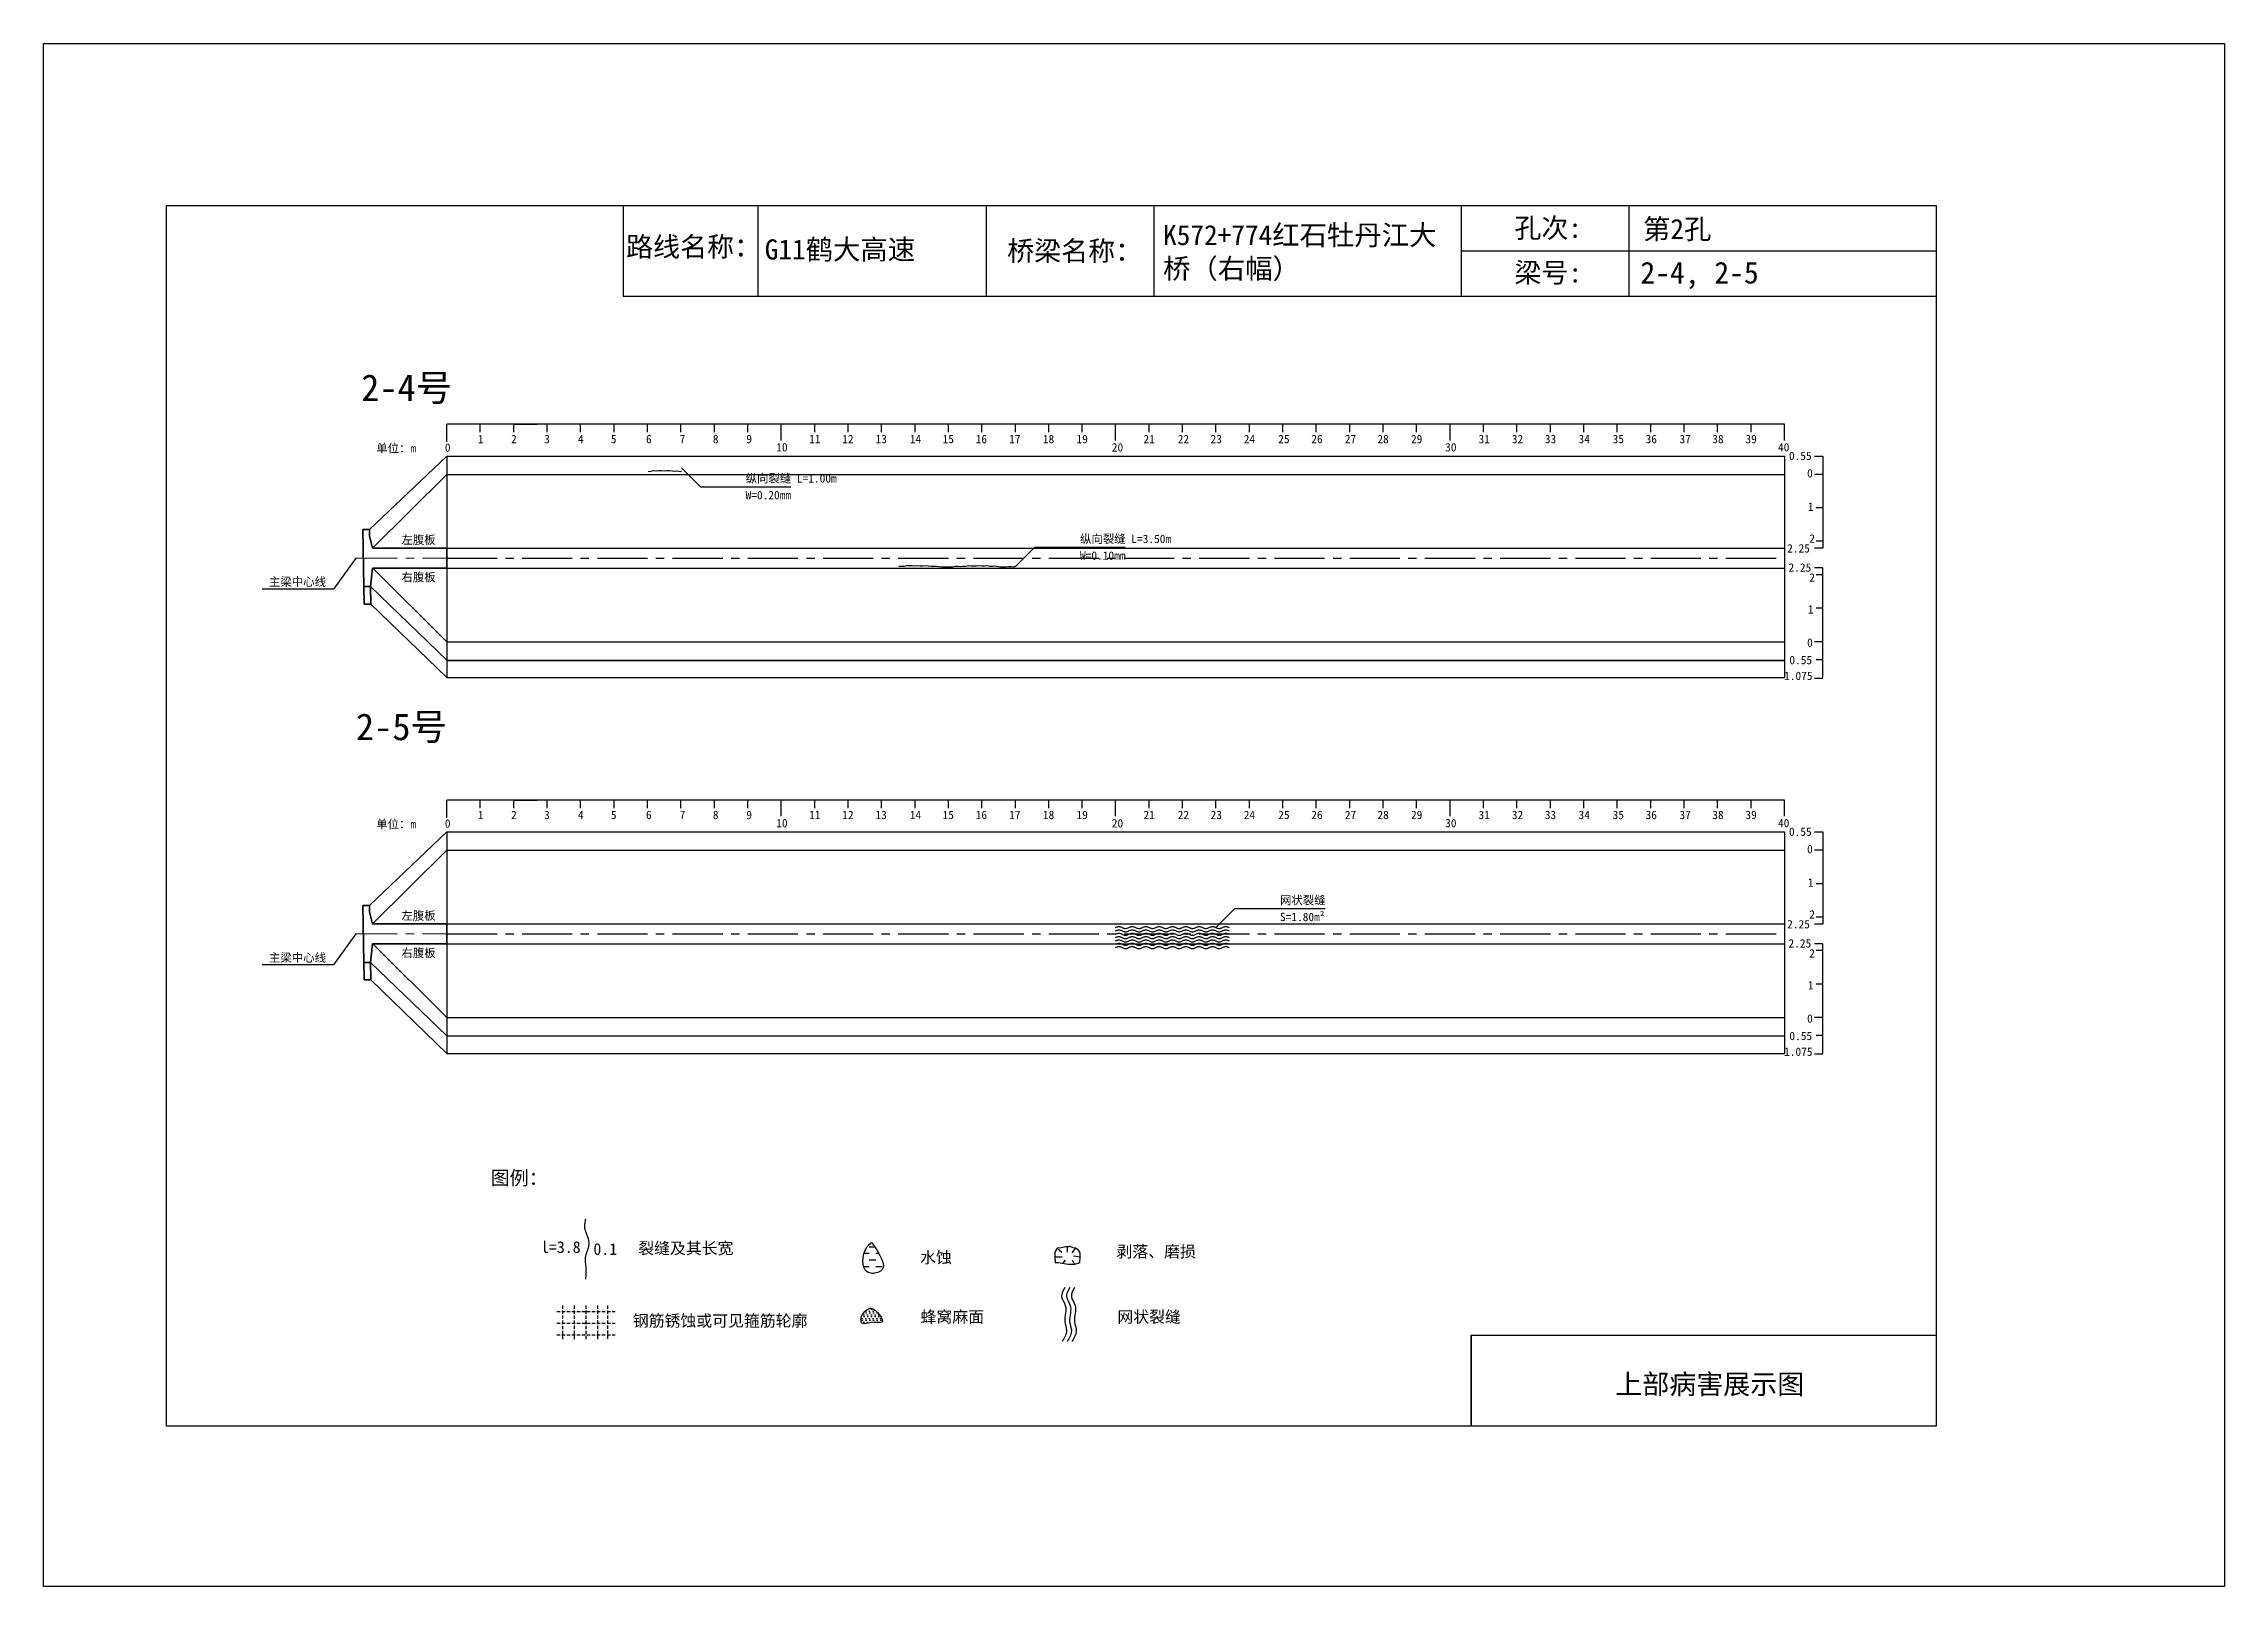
# Model space of a CAD drawing. Header units: millimetres. Extents: x -37 to 615, y -48 to 413.
import ezdxf

# ---------------------------------------------------------------- set-up
doc = ezdxf.new("R2010")
doc.units = ezdxf.units.MM
for name, pattern in [('CENTER', [2, 1.25, -0.25, 0.25, -0.25]), ('CENTER2', [1.125, 0.75, -0.125, 0.125, -0.125]), ('DASHED', [0.75, 0.5, -0.25])]:
    doc.linetypes.add(name, pattern=pattern)
for name, color, linetype in [('加固措施', 7, 'Continuous'), ('图层1', 7, 'Continuous'), ('病害', 5, 'Continuous'), ('轮廓', 3, 'Continuous')]:
    doc.layers.add(name, color=color, linetype=linetype)
doc.layers.add('虚线', color=7, linetype='Continuous', lineweight=30)
doc.styles.get("Standard").update_dxf_attribs({"font": ''})
doc.styles.add('汉字', font='')
doc.styles.get('Standard').set_extended_font_data('SimSun')
doc.styles.get('汉字').set_extended_font_data('SimSun')
pattern_1 = [(0, (-3997.7199, -288.9294), (0.55266586, 1.10533173), [0, -1.10533173])]
pattern_2 = [(0, (-6886.571, -700.7115), (0.55266586, 1.10533173), [0, -1.10533173])]
pattern_3 = [(0, (-3576.1421, -199.0757), (1.9895971, 1.9895971), [1.9895971, -1.9895971])]

# ---------------------------------------------------------------- blocks, each defined once
blk = doc.blocks.new('adfsd')
at = {"lineweight": -2, "ltscale": 0.5}
for p, q in [((1140.897, -3083.694), (1140.936, -3083.729)), ((1140.983, -3083.682), (1140.981, -3083.729)), ((1141.053, -3083.694), (1141.022, -3083.735)), ((1140.876, -3083.768), (1140.94, -3083.769)), ((1140.948, -3083.824), (1140.969, -3083.796)), ((1141.045, -3083.83), (1141.028, -3083.796)), ((1141.094, -3083.772), (1141.036, -3083.763))]:
    blk.add_line(p, q, dxfattribs=at)
blk.add_lwpolyline([(1141, -3083.682), (1140.967, -3083.682), (1140.934, -3083.69), (1140.897, -3083.694), (1140.876, -3083.727), (1140.876, -3083.768), (1140.88, -3083.818), (1140.905, -3083.818), (1140.991, -3083.83), (1141.045, -3083.83), (1141.078, -3083.822), (1141.09, -3083.814), (1141.094, -3083.772), (1141.094, -3083.735), (1141.078, -3083.707), (1141.053, -3083.694), (1141.033, -3083.69), (1141, -3083.678)], dxfattribs=at)
blk = doc.blocks.new('chi')
at = {"color": 0}
for p, q in [((1147.409, -3079.329), (1147.409, -3078.8)), ((1187.409, -3078.8), (1147.409, -3078.8)), ((1148.409, -3079.041), (1148.409, -3078.8)), ((1149.409, -3079.041), (1149.409, -3078.8)), ((1149.409, -3078.8), (1150.109, -3078.8)), ((1150.409, -3079.041), (1150.409, -3078.8)), ((1151.409, -3079.041), (1151.409, -3078.8)), ((1152.409, -3079.041), (1152.409, -3078.8)), ((1153.409, -3079.041), (1153.409, -3078.8)), ((1154.409, -3079.041), (1154.409, -3078.8)), ((1155.409, -3079.041), (1155.409, -3078.8)), ((1156.409, -3079.041), (1156.409, -3078.8)), ((1157.409, -3079.283), (1157.409, -3078.8)), ((1158.409, -3079.041), (1158.409, -3078.8)), ((1159.409, -3079.041), (1159.409, -3078.8)), ((1160.409, -3079.041), (1160.409, -3078.8)), ((1161.409, -3079.041), (1161.409, -3078.8)), ((1162.409, -3079.041), (1162.409, -3078.8)), ((1163.409, -3079.041), (1163.409, -3078.8)), ((1164.409, -3079.041), (1164.409, -3078.8)), ((1165.409, -3079.041), (1165.409, -3078.8)), ((1166.409, -3079.041), (1166.409, -3078.8)), ((1167.409, -3079.283), (1167.409, -3078.8)), ((1168.409, -3079.041), (1168.409, -3078.8)), ((1169.409, -3079.041), (1169.409, -3078.8)), ((1170.409, -3079.041), (1170.409, -3078.8)), ((1171.409, -3079.041), (1171.409, -3078.8)), ((1172.409, -3079.041), (1172.409, -3078.8)), ((1173.409, -3079.041), (1173.409, -3078.8)), ((1174.409, -3079.041), (1174.409, -3078.8)), ((1175.409, -3079.041), (1175.409, -3078.8)), ((1176.409, -3079.041), (1176.409, -3078.8)), ((1177.409, -3079.283), (1177.409, -3078.8)), ((1178.409, -3079.041), (1178.409, -3078.8)), ((1179.409, -3079.041), (1179.409, -3078.8)), ((1180.409, -3079.041), (1180.409, -3078.8)), ((1181.409, -3079.041), (1181.409, -3078.8)), ((1182.409, -3079.041), (1182.409, -3078.8)), ((1183.409, -3079.041), (1183.409, -3078.8)), ((1184.409, -3079.041), (1184.409, -3078.8)), ((1185.409, -3079.041), (1185.409, -3078.8)), ((1186.409, -3079.041), (1186.409, -3078.8)), ((1187.409, -3079.283), (1187.409, -3078.8))]:
    blk.add_line(p, q, dxfattribs=at)
for s, p in [('0', (1147.349, -3079.623)), ('1', (1148.339, -3079.368)), ('2', (1149.328, -3079.368)), ('3', (1150.319, -3079.368)), ('4', (1151.329, -3079.368)), ('5', (1152.313, -3079.368)), ('6', (1153.363, -3079.368)), ('7', (1154.37, -3079.368)), ('8', (1155.363, -3079.368)), ('9', (1156.363, -3079.368)), ('10', (1157.259, -3079.613)), ('11', (1158.242, -3079.368)), ('12', (1159.233, -3079.368)), ('13', (1160.227, -3079.368)), ('14', (1161.252, -3079.368)), ('15', (1162.233, -3079.368)), ('16', (1163.223, -3079.368)), ('17', (1164.224, -3079.368)), ('18', (1165.232, -3079.368)), ('19', (1166.238, -3079.368)), ('20', (1167.294, -3079.617)), ('21', (1168.24, -3079.368)), ('22', (1169.264, -3079.368)), ('23', (1170.247, -3079.368)), ('24', (1171.24, -3079.368)), ('25', (1172.271, -3079.368)), ('26', (1173.258, -3079.368)), ('27', (1174.261, -3079.368)), ('28', (1175.236, -3079.368)), ('29', (1176.24, -3079.368)), ('30', (1177.262, -3079.613)), ('31', (1178.261, -3079.368)), ('32', (1179.256, -3079.368)), ('33', (1180.243, -3079.368)), ('34', (1181.251, -3079.368)), ('35', (1182.269, -3079.368)), ('36', (1183.256, -3079.368)), ('37', (1184.269, -3079.368)), ('38', (1185.251, -3079.368)), ('39', (1186.242, -3079.368)), ('40', (1187.216, -3079.613))]:
    blk.add_text(s, height=0.25).set_placement(p)
blk = doc.blocks.new('kopp')
at = {"color": 0}
for p, q in [((1188.308, -3078.25), (1188.558, -3078.25)), ((1188.558, -3078.25), (1188.558, -3078.8)), ((1188.558, -3078.8), (1188.308, -3078.8)), ((1188.558, -3078.8), (1188.558, -3079.8)), ((1188.558, -3079.8), (1188.358, -3079.8)), ((1188.558, -3079.8), (1188.558, -3079.8)), ((1188.558, -3079.8), (1188.558, -3080.8)), ((1188.558, -3081.009), (1188.308, -3081.009)), ((1188.558, -3080.8), (1188.358, -3080.8)), ((1188.558, -3080.8), (1188.558, -3081.009)), ((1188.558, -3081.592), (1188.308, -3081.592)), ((1188.558, -3081.8), (1188.358, -3081.8)), ((1188.558, -3081.8), (1188.558, -3081.592)), ((1188.558, -3082.8), (1188.558, -3081.8)), ((1188.558, -3082.8), (1188.358, -3082.8)), ((1188.558, -3083.8), (1188.558, -3082.8)), ((1188.558, -3082.8), (1188.558, -3082.8)), ((1188.558, -3083.8), (1188.308, -3083.8)), ((1188.558, -3084.875), (1188.558, -3083.8)), ((1188.558, -3084.338), (1188.358, -3084.338)), ((1188.308, -3084.888), (1188.558, -3084.888))]:
    blk.add_line(p, q, dxfattribs=at)
for s, p in [('0.55', (1187.543, -3078.37)), ('0', (1188.086, -3078.891)), ('1', (1188.109, -3079.89)), ('2', (1188.15, -3080.842)), ('2.25', (1187.49, -3081.135)), ('2.25', (1187.53, -3081.708)), ('2', (1188.15, -3082.006)), ('1', (1188.109, -3082.959)), ('0', (1188.086, -3083.954)), ('0.55', (1187.556, -3084.474)), ('1.075', (1187.398, -3084.946))]:
    blk.add_text(s, height=0.25).set_placement(p)

msp = doc.modelspace()

# ---------------------------------------------------------------- hatches: boundary and pattern name
at = {"layer": '加固措施', "lineweight": -2}
h = msp.add_hatch(dxfattribs=at)
h.set_pattern_fill('DASH', color=256, scale=0.626645)
h.set_pattern_definition(pattern_3)
edge = h.paths.add_edge_path()
edge.add_spline(control_points=[(210.85, 54.88), (210.36, 54.45), (208.03, 52.39), (207.41, 44.9), (216.74, 46.23), (213.29, 51.3), (210.85, 54.88)], knot_values=[0, 0, 0, 0, 3.237042, 15.187225, 21.182779, 35.601669, 35.601669, 35.601669, 35.601669], degree=3, periodic=0)
h = msp.add_hatch(dxfattribs=at)
h.set_pattern_fill('DASH', color=256, scale=0.626645)
h.set_pattern_definition(pattern_3)
edge = h.paths.add_edge_path()
edge.add_spline(control_points=[(210.85, 54.88), (210.36, 54.45), (208.03, 52.39), (207.41, 44.9), (216.74, 46.23), (213.29, 51.3), (210.85, 54.88)], knot_values=[0, 0, 0, 0, 3.237042, 15.187225, 21.182779, 35.601669, 35.601669, 35.601669, 35.601669], degree=3, periodic=0)
h = msp.add_hatch(dxfattribs=at)
h.set_pattern_fill('DOTS', scale=0.696272)
h.set_pattern_definition(pattern_1)
edge = h.paths.add_edge_path()
edge.add_spline(control_points=[(210.19, 35.22), (209.15, 34.51), (207.68, 33.49), (207.52, 29.75), (211, 31.47), (215.72, 30.12), (212.21, 35.3), (210.31, 35.22), (210.19, 35.22)], knot_values=[0, 0, 0, 0, 5.205471, 7.397577, 12.944796, 16.169923, 23.88441, 24.400432, 24.400432, 24.400432, 24.400432], degree=3, periodic=0)
h = msp.add_hatch(dxfattribs=at)
h.set_pattern_fill('DOTS', scale=0.696272)
h.set_pattern_definition(pattern_1)
edge = h.paths.add_edge_path()
edge.add_spline(control_points=[(210.19, 35.22), (209.15, 34.51), (207.68, 33.49), (207.52, 29.75), (211, 31.47), (215.72, 30.12), (212.21, 35.3), (210.31, 35.22), (210.19, 35.22)], knot_values=[0, 0, 0, 0, 5.205471, 7.397577, 12.944796, 16.169923, 23.88441, 24.400432, 24.400432, 24.400432, 24.400432], degree=3, periodic=0)
at = {"layer": '病害', "lineweight": -2}
h = msp.add_hatch(dxfattribs=at)
h.set_pattern_fill('DOTS', color=4, scale=0.696272, style=0)
h.set_pattern_definition(pattern_2)
edge = h.paths.add_edge_path()
edge.add_spline(control_points=[(210.19, 35.22), (209.15, 34.51), (207.68, 33.49), (207.52, 29.75), (211, 31.47), (215.72, 30.12), (212.21, 35.3), (210.31, 35.22), (210.19, 35.22)], knot_values=[0, 0, 0, 0, 1.041094, 1.479515, 2.588959, 3.233985, 4.776882, 4.880086, 4.880086, 4.880086, 4.880086], degree=3, periodic=0)
h = msp.add_hatch(dxfattribs=at)
h.set_pattern_fill('DOTS', color=4, scale=0.696272, style=0)
h.set_pattern_definition(pattern_2)
edge = h.paths.add_edge_path()
edge.add_spline(control_points=[(210.19, 35.22), (209.15, 34.51), (207.68, 33.49), (207.52, 29.75), (211, 31.47), (215.72, 30.12), (212.21, 35.3), (210.31, 35.22), (210.19, 35.22)], knot_values=[0, 0, 0, 0, 1.041094, 1.479515, 2.588959, 3.233985, 4.776882, 4.880086, 4.880086, 4.880086, 4.880086], degree=3, periodic=0)

# ---------------------------------------------------------------- linework, layer by layer
at = {"color": 0, "linetype": 'ByBlock'}
for p, q in [((0, 364.85), (529.17, 364.85)), ((0, 0), (0, 364.85)), ((136.5, 364.85), (136.5, 337.72)), ((245.1, 364.85), (245.1, 337.72)), ((387.13, 364.85), (387.13, 337.72)), ((437.29, 364.79), (437.29, 337.66)), ((529.17, 364.85), (529.17, 0)), ((136.5, 337.72), (529.17, 337.72)), ((390.12, 0), (390.12, 27.12)), ((390.12, 27.12), (529.17, 27.12)), ((529.17, 0), (0, 0))]:
    msp.add_line(p, q, dxfattribs=at)
at = {"color": 0}
for p, q in [((60.65, 267.93), (83.82, 289.93)), ((83.82, 289.93), (83.82, 223.68)), ((83.82, 289.93), (483.82, 289.93)), ((483.82, 289.93), (483.82, 223.68)), ((61.57, 262.43), (83.82, 284.43)), ((83.82, 262.43), (483.82, 262.43)), ((483.82, 262.43), (483.82, 259.43)), ((56.57, 259.43), (49.96, 250.17)), ((61.64, 256.43), (83.82, 234.43)), ((83.82, 256.43), (483.82, 256.43)), ((49.96, 250.17), (28.63, 250.17)), ((60.99, 250.93), (83.82, 228.93)), ((61.09, 245.68), (83.82, 223.68)), ((83.82, 234.43), (483.82, 234.43)), ((83.82, 228.93), (483.82, 228.93)), ((83.82, 228.81), (483.82, 228.81)), ((83.82, 223.68), (483.82, 223.68)), ((60.65, 155.59), (83.82, 177.59)), ((83.82, 177.59), (83.82, 111.34)), ((83.82, 177.59), (483.82, 177.59)), ((483.82, 177.59), (483.82, 111.34)), ((61.57, 150.08), (83.82, 172.09)), ((83.82, 172.09), (483.82, 172.09)), ((83.82, 150.09), (483.82, 150.09)), ((483.82, 150.09), (483.82, 147.09)), ((56.57, 147.09), (49.96, 137.83)), ((61.64, 144.09), (83.82, 122.09)), ((83.82, 144.09), (483.82, 144.09)), ((49.96, 137.83), (28.63, 137.83)), ((60.99, 138.59), (83.82, 116.59)), ((61.09, 133.34), (83.82, 111.34)), ((83.82, 122.09), (483.82, 122.09)), ((83.82, 116.59), (483.82, 116.59)), ((83.82, 111.34), (483.82, 111.34))]:
    msp.add_line(p, q, dxfattribs=at)
msp.add_line((83.82, 284.43), (483.82, 284.43))
at = {"color": 1, "linetype": 'CENTER2', "ltscale": 20}
for p, q in [((83.82, 259.43), (483.82, 259.43)), ((83.82, 147.09), (483.82, 147.09))]:
    msp.add_line(p, q, dxfattribs=at)
at = {"color": 1, "linetype": 'DASHED', "ltscale": 2}
for p, q in [((116.71, 34.25), (134.11, 34.25)), ((116.71, 34.25), (134.11, 34.25)), ((118.45, 35.99), (118.45, 25.55)), ((118.45, 35.99), (118.45, 25.55)), ((121.93, 35.99), (121.93, 25.55)), ((121.93, 35.99), (121.93, 25.55)), ((125.41, 35.99), (125.41, 25.55)), ((125.41, 35.99), (125.41, 25.55)), ((128.89, 35.99), (128.89, 25.55)), ((128.89, 35.99), (128.89, 25.55)), ((131.87, 36.02), (131.87, 25.57)), ((131.87, 36.02), (131.87, 25.57)), ((116.71, 30.77), (134.11, 30.77)), ((116.71, 30.77), (134.11, 30.77)), ((116.71, 27.29), (134.11, 27.29)), ((116.71, 27.29), (134.11, 27.29))]:
    msp.add_line(p, q, dxfattribs=at)
at = {"color": 3, "linetype": 'ByBlock'}
msp.add_lwpolyline([(-36.77, 413.19), (615.38, 413.19), (615.38, -47.93), (-36.77, -47.93)], close=True, dxfattribs=at)
at = {"color": 7}
for points in [[(144, 285.31), (144.8, 285.42), (145.6, 285.58), (146.4, 285.51), (147.2, 285.63), (148, 285.62), (148.8, 285.45), (149.6, 285.59), (150.4, 285.56), (151.2, 285.51), (152, 285.42), (152.8, 285.46), (153.6, 285.31), (154, 285.4)], [(154, 286.4), (159.66, 280.74), (186.66, 280.74)], [(254, 257), (259.66, 262.66), (286.66, 262.66)], [(219, 256.97), (219.8, 256.98), (220.6, 257.03), (221.4, 257.19), (222.2, 257.16), (223, 257.17), (223.8, 257.08), (224.6, 257.19), (225.4, 257.06), (226.2, 257.08), (227, 257.17), (227.8, 257.06), (228.6, 257), (229.4, 256.99), (230.2, 256.98), (231, 256.94), (231.8, 256.81), (232.6, 256.76), (233.4, 256.81), (234.2, 256.81), (235, 256.82), (235.8, 256.99), (236.6, 257.01), (237.4, 256.94), (238.2, 257.05), (239, 257.04), (239.8, 257.17), (240.6, 257.11), (241.4, 257.09), (242.2, 257.1), (243, 257.16), (243.8, 257.09), (244.6, 257.13), (245.4, 257.17), (246.2, 257.03), (247, 256.96), (247.8, 257.07), (248.6, 256.94), (249.4, 256.82), (250.2, 256.79), (251, 256.78), (251.8, 256.88), (252.6, 256.91), (253.4, 256.85), (254, 257)], [(313.8, 149), (319.46, 154.66), (346.46, 154.66)], [(283.8, 149), (284, 149.09), (284.2, 149.18), (284.4, 149.24), (284.6, 149.29), (284.8, 149.3), (285, 149.29), (285.2, 149.24), (285.4, 149.18), (285.6, 149.09), (285.8, 149), (286, 148.91), (286.2, 148.82), (286.4, 148.76), (286.6, 148.71), (286.8, 148.7), (287, 148.71), (287.2, 148.76), (287.4, 148.82), (287.6, 148.91), (287.8, 149), (288, 149.09), (288.2, 149.18), (288.4, 149.24), (288.6, 149.29), (288.8, 149.3), (289, 149.29), (289.2, 149.24), (289.4, 149.18), (289.6, 149.09), (289.8, 149), (290, 148.91), (290.2, 148.82), (290.4, 148.76), (290.6, 148.71), (290.8, 148.7), (291, 148.71), (291.2, 148.76), (291.4, 148.82), (291.6, 148.91), (291.8, 149), (292, 149.09), (292.2, 149.18), (292.4, 149.24), (292.6, 149.29), (292.8, 149.3), (293, 149.29), (293.2, 149.24), (293.4, 149.18), (293.6, 149.09), (293.8, 149), (294, 148.91), (294.2, 148.82), (294.4, 148.76), (294.6, 148.71), (294.8, 148.7), (295, 148.71), (295.2, 148.76), (295.4, 148.82), (295.6, 148.91), (295.8, 149), (296, 149.09), (296.2, 149.18), (296.4, 149.24), (296.6, 149.29), (296.8, 149.3), (297, 149.29), (297.2, 149.24), (297.4, 149.18), (297.6, 149.09), (297.8, 149), (298, 148.91), (298.2, 148.82), (298.4, 148.76), (298.6, 148.71), (298.8, 148.7), (299, 148.71), (299.2, 148.76), (299.4, 148.82), (299.6, 148.91), (299.8, 149), (300, 149.09), (300.2, 149.18), (300.4, 149.24), (300.6, 149.29), (300.8, 149.3), (301, 149.29), (301.2, 149.24), (301.4, 149.18), (301.6, 149.09), (301.8, 149), (302, 148.91), (302.2, 148.82), (302.4, 148.76), (302.6, 148.71), (302.8, 148.7), (303, 148.71), (303.2, 148.76), (303.4, 148.82), (303.6, 148.91), (303.8, 149), (304, 149.09), (304.2, 149.18), (304.4, 149.24), (304.6, 149.29), (304.8, 149.3), (305, 149.29), (305.2, 149.24), (305.4, 149.18), (305.6, 149.09), (305.8, 149), (306, 148.91), (306.2, 148.82), (306.4, 148.76), (306.6, 148.71), (306.8, 148.7), (307, 148.71), (307.2, 148.76), (307.4, 148.82), (307.6, 148.91), (307.8, 149), (308, 149.09), (308.2, 149.18), (308.4, 149.24), (308.6, 149.29), (308.8, 149.3), (309, 149.29), (309.2, 149.24), (309.4, 149.18), (309.6, 149.09), (309.8, 149), (310, 148.91), (310.2, 148.82), (310.4, 148.76), (310.6, 148.71), (310.8, 148.7), (311, 148.71), (311.2, 148.76), (311.4, 148.82), (311.6, 148.91), (311.8, 149), (312, 149.09), (312.2, 149.18), (312.4, 149.24), (312.6, 149.29), (312.8, 149.3), (313, 149.29), (313.2, 149.24), (313.4, 149.18), (313.6, 149.09), (313.8, 149), (314, 148.91), (314.2, 148.82), (314.4, 148.76), (314.6, 148.71), (314.8, 148.7), (315, 148.71), (315.2, 148.76), (315.4, 148.82), (315.6, 148.91), (315.8, 149), (316, 149.09), (316.2, 149.18), (316.4, 149.24), (316.6, 149.29), (316.8, 149.3), (317, 149.29), (317.2, 149.24), (317.4, 149.18), (317.6, 149.09), (317.8, 149)], [(283.8, 148), (284, 148.09), (284.2, 148.18), (284.4, 148.24), (284.6, 148.29), (284.8, 148.3), (285, 148.29), (285.2, 148.24), (285.4, 148.18), (285.6, 148.09), (285.8, 148), (286, 147.91), (286.2, 147.82), (286.4, 147.76), (286.6, 147.71), (286.8, 147.7), (287, 147.71), (287.2, 147.76), (287.4, 147.82), (287.6, 147.91), (287.8, 148), (288, 148.09), (288.2, 148.18), (288.4, 148.24), (288.6, 148.29), (288.8, 148.3), (289, 148.29), (289.2, 148.24), (289.4, 148.18), (289.6, 148.09), (289.8, 148), (290, 147.91), (290.2, 147.82), (290.4, 147.76), (290.6, 147.71), (290.8, 147.7), (291, 147.71), (291.2, 147.76), (291.4, 147.82), (291.6, 147.91), (291.8, 148), (292, 148.09), (292.2, 148.18), (292.4, 148.24), (292.6, 148.29), (292.8, 148.3), (293, 148.29), (293.2, 148.24), (293.4, 148.18), (293.6, 148.09), (293.8, 148), (294, 147.91), (294.2, 147.82), (294.4, 147.76), (294.6, 147.71), (294.8, 147.7), (295, 147.71), (295.2, 147.76), (295.4, 147.82), (295.6, 147.91), (295.8, 148), (296, 148.09), (296.2, 148.18), (296.4, 148.24), (296.6, 148.29), (296.8, 148.3), (297, 148.29), (297.2, 148.24), (297.4, 148.18), (297.6, 148.09), (297.8, 148), (298, 147.91), (298.2, 147.82), (298.4, 147.76), (298.6, 147.71), (298.8, 147.7), (299, 147.71), (299.2, 147.76), (299.4, 147.82), (299.6, 147.91), (299.8, 148), (300, 148.09), (300.2, 148.18), (300.4, 148.24), (300.6, 148.29), (300.8, 148.3), (301, 148.29), (301.2, 148.24), (301.4, 148.18), (301.6, 148.09), (301.8, 148), (302, 147.91), (302.2, 147.82), (302.4, 147.76), (302.6, 147.71), (302.8, 147.7), (303, 147.71), (303.2, 147.76), (303.4, 147.82), (303.6, 147.91), (303.8, 148), (304, 148.09), (304.2, 148.18), (304.4, 148.24), (304.6, 148.29), (304.8, 148.3), (305, 148.29), (305.2, 148.24), (305.4, 148.18), (305.6, 148.09), (305.8, 148), (306, 147.91), (306.2, 147.82), (306.4, 147.76), (306.6, 147.71), (306.8, 147.7), (307, 147.71), (307.2, 147.76), (307.4, 147.82), (307.6, 147.91), (307.8, 148), (308, 148.09), (308.2, 148.18), (308.4, 148.24), (308.6, 148.29), (308.8, 148.3), (309, 148.29), (309.2, 148.24), (309.4, 148.18), (309.6, 148.09), (309.8, 148), (310, 147.91), (310.2, 147.82), (310.4, 147.76), (310.6, 147.71), (310.8, 147.7), (311, 147.71), (311.2, 147.76), (311.4, 147.82), (311.6, 147.91), (311.8, 148), (312, 148.09), (312.2, 148.18), (312.4, 148.24), (312.6, 148.29), (312.8, 148.3), (313, 148.29), (313.2, 148.24), (313.4, 148.18), (313.6, 148.09), (313.8, 148), (314, 147.91), (314.2, 147.82), (314.4, 147.76), (314.6, 147.71), (314.8, 147.7), (315, 147.71), (315.2, 147.76), (315.4, 147.82), (315.6, 147.91), (315.8, 148), (316, 148.09), (316.2, 148.18), (316.4, 148.24), (316.6, 148.29), (316.8, 148.3), (317, 148.29), (317.2, 148.24), (317.4, 148.18), (317.6, 148.09), (317.8, 148)], [(283.8, 147), (284, 147.09), (284.2, 147.18), (284.4, 147.24), (284.6, 147.29), (284.8, 147.3), (285, 147.29), (285.2, 147.24), (285.4, 147.18), (285.6, 147.09), (285.8, 147), (286, 146.91), (286.2, 146.82), (286.4, 146.76), (286.6, 146.71), (286.8, 146.7), (287, 146.71), (287.2, 146.76), (287.4, 146.82), (287.6, 146.91), (287.8, 147), (288, 147.09), (288.2, 147.18), (288.4, 147.24), (288.6, 147.29), (288.8, 147.3), (289, 147.29), (289.2, 147.24), (289.4, 147.18), (289.6, 147.09), (289.8, 147), (290, 146.91), (290.2, 146.82), (290.4, 146.76), (290.6, 146.71), (290.8, 146.7), (291, 146.71), (291.2, 146.76), (291.4, 146.82), (291.6, 146.91), (291.8, 147), (292, 147.09), (292.2, 147.18), (292.4, 147.24), (292.6, 147.29), (292.8, 147.3), (293, 147.29), (293.2, 147.24), (293.4, 147.18), (293.6, 147.09), (293.8, 147), (294, 146.91), (294.2, 146.82), (294.4, 146.76), (294.6, 146.71), (294.8, 146.7), (295, 146.71), (295.2, 146.76), (295.4, 146.82), (295.6, 146.91), (295.8, 147), (296, 147.09), (296.2, 147.18), (296.4, 147.24), (296.6, 147.29), (296.8, 147.3), (297, 147.29), (297.2, 147.24), (297.4, 147.18), (297.6, 147.09), (297.8, 147), (298, 146.91), (298.2, 146.82), (298.4, 146.76), (298.6, 146.71), (298.8, 146.7), (299, 146.71), (299.2, 146.76), (299.4, 146.82), (299.6, 146.91), (299.8, 147), (300, 147.09), (300.2, 147.18), (300.4, 147.24), (300.6, 147.29), (300.8, 147.3), (301, 147.29), (301.2, 147.24), (301.4, 147.18), (301.6, 147.09), (301.8, 147), (302, 146.91), (302.2, 146.82), (302.4, 146.76), (302.6, 146.71), (302.8, 146.7), (303, 146.71), (303.2, 146.76), (303.4, 146.82), (303.6, 146.91), (303.8, 147), (304, 147.09), (304.2, 147.18), (304.4, 147.24), (304.6, 147.29), (304.8, 147.3), (305, 147.29), (305.2, 147.24), (305.4, 147.18), (305.6, 147.09), (305.8, 147), (306, 146.91), (306.2, 146.82), (306.4, 146.76), (306.6, 146.71), (306.8, 146.7), (307, 146.71), (307.2, 146.76), (307.4, 146.82), (307.6, 146.91), (307.8, 147), (308, 147.09), (308.2, 147.18), (308.4, 147.24), (308.6, 147.29), (308.8, 147.3), (309, 147.29), (309.2, 147.24), (309.4, 147.18), (309.6, 147.09), (309.8, 147), (310, 146.91), (310.2, 146.82), (310.4, 146.76), (310.6, 146.71), (310.8, 146.7), (311, 146.71), (311.2, 146.76), (311.4, 146.82), (311.6, 146.91), (311.8, 147), (312, 147.09), (312.2, 147.18), (312.4, 147.24), (312.6, 147.29), (312.8, 147.3), (313, 147.29), (313.2, 147.24), (313.4, 147.18), (313.6, 147.09), (313.8, 147), (314, 146.91), (314.2, 146.82), (314.4, 146.76), (314.6, 146.71), (314.8, 146.7), (315, 146.71), (315.2, 146.76), (315.4, 146.82), (315.6, 146.91), (315.8, 147), (316, 147.09), (316.2, 147.18), (316.4, 147.24), (316.6, 147.29), (316.8, 147.3), (317, 147.29), (317.2, 147.24), (317.4, 147.18), (317.6, 147.09), (317.8, 147)], [(283.8, 146), (284, 146.09), (284.2, 146.18), (284.4, 146.24), (284.6, 146.29), (284.8, 146.3), (285, 146.29), (285.2, 146.24), (285.4, 146.18), (285.6, 146.09), (285.8, 146), (286, 145.91), (286.2, 145.82), (286.4, 145.76), (286.6, 145.71), (286.8, 145.7), (287, 145.71), (287.2, 145.76), (287.4, 145.82), (287.6, 145.91), (287.8, 146), (288, 146.09), (288.2, 146.18), (288.4, 146.24), (288.6, 146.29), (288.8, 146.3), (289, 146.29), (289.2, 146.24), (289.4, 146.18), (289.6, 146.09), (289.8, 146), (290, 145.91), (290.2, 145.82), (290.4, 145.76), (290.6, 145.71), (290.8, 145.7), (291, 145.71), (291.2, 145.76), (291.4, 145.82), (291.6, 145.91), (291.8, 146), (292, 146.09), (292.2, 146.18), (292.4, 146.24), (292.6, 146.29), (292.8, 146.3), (293, 146.29), (293.2, 146.24), (293.4, 146.18), (293.6, 146.09), (293.8, 146), (294, 145.91), (294.2, 145.82), (294.4, 145.76), (294.6, 145.71), (294.8, 145.7), (295, 145.71), (295.2, 145.76), (295.4, 145.82), (295.6, 145.91), (295.8, 146), (296, 146.09), (296.2, 146.18), (296.4, 146.24), (296.6, 146.29), (296.8, 146.3), (297, 146.29), (297.2, 146.24), (297.4, 146.18), (297.6, 146.09), (297.8, 146), (298, 145.91), (298.2, 145.82), (298.4, 145.76), (298.6, 145.71), (298.8, 145.7), (299, 145.71), (299.2, 145.76), (299.4, 145.82), (299.6, 145.91), (299.8, 146), (300, 146.09), (300.2, 146.18), (300.4, 146.24), (300.6, 146.29), (300.8, 146.3), (301, 146.29), (301.2, 146.24), (301.4, 146.18), (301.6, 146.09), (301.8, 146), (302, 145.91), (302.2, 145.82), (302.4, 145.76), (302.6, 145.71), (302.8, 145.7), (303, 145.71), (303.2, 145.76), (303.4, 145.82), (303.6, 145.91), (303.8, 146), (304, 146.09), (304.2, 146.18), (304.4, 146.24), (304.6, 146.29), (304.8, 146.3), (305, 146.29), (305.2, 146.24), (305.4, 146.18), (305.6, 146.09), (305.8, 146), (306, 145.91), (306.2, 145.82), (306.4, 145.76), (306.6, 145.71), (306.8, 145.7), (307, 145.71), (307.2, 145.76), (307.4, 145.82), (307.6, 145.91), (307.8, 146), (308, 146.09), (308.2, 146.18), (308.4, 146.24), (308.6, 146.29), (308.8, 146.3), (309, 146.29), (309.2, 146.24), (309.4, 146.18), (309.6, 146.09), (309.8, 146), (310, 145.91), (310.2, 145.82), (310.4, 145.76), (310.6, 145.71), (310.8, 145.7), (311, 145.71), (311.2, 145.76), (311.4, 145.82), (311.6, 145.91), (311.8, 146), (312, 146.09), (312.2, 146.18), (312.4, 146.24), (312.6, 146.29), (312.8, 146.3), (313, 146.29), (313.2, 146.24), (313.4, 146.18), (313.6, 146.09), (313.8, 146), (314, 145.91), (314.2, 145.82), (314.4, 145.76), (314.6, 145.71), (314.8, 145.7), (315, 145.71), (315.2, 145.76), (315.4, 145.82), (315.6, 145.91), (315.8, 146), (316, 146.09), (316.2, 146.18), (316.4, 146.24), (316.6, 146.29), (316.8, 146.3), (317, 146.29), (317.2, 146.24), (317.4, 146.18), (317.6, 146.09), (317.8, 146)], [(283.8, 145), (284, 145.09), (284.2, 145.18), (284.4, 145.24), (284.6, 145.29), (284.8, 145.3), (285, 145.29), (285.2, 145.24), (285.4, 145.18), (285.6, 145.09), (285.8, 145), (286, 144.91), (286.2, 144.82), (286.4, 144.76), (286.6, 144.71), (286.8, 144.7), (287, 144.71), (287.2, 144.76), (287.4, 144.82), (287.6, 144.91), (287.8, 145), (288, 145.09), (288.2, 145.18), (288.4, 145.24), (288.6, 145.29), (288.8, 145.3), (289, 145.29), (289.2, 145.24), (289.4, 145.18), (289.6, 145.09), (289.8, 145), (290, 144.91), (290.2, 144.82), (290.4, 144.76), (290.6, 144.71), (290.8, 144.7), (291, 144.71), (291.2, 144.76), (291.4, 144.82), (291.6, 144.91), (291.8, 145), (292, 145.09), (292.2, 145.18), (292.4, 145.24), (292.6, 145.29), (292.8, 145.3), (293, 145.29), (293.2, 145.24), (293.4, 145.18), (293.6, 145.09), (293.8, 145), (294, 144.91), (294.2, 144.82), (294.4, 144.76), (294.6, 144.71), (294.8, 144.7), (295, 144.71), (295.2, 144.76), (295.4, 144.82), (295.6, 144.91), (295.8, 145), (296, 145.09), (296.2, 145.18), (296.4, 145.24), (296.6, 145.29), (296.8, 145.3), (297, 145.29), (297.2, 145.24), (297.4, 145.18), (297.6, 145.09), (297.8, 145), (298, 144.91), (298.2, 144.82), (298.4, 144.76), (298.6, 144.71), (298.8, 144.7), (299, 144.71), (299.2, 144.76), (299.4, 144.82), (299.6, 144.91), (299.8, 145), (300, 145.09), (300.2, 145.18), (300.4, 145.24), (300.6, 145.29), (300.8, 145.3), (301, 145.29), (301.2, 145.24), (301.4, 145.18), (301.6, 145.09), (301.8, 145), (302, 144.91), (302.2, 144.82), (302.4, 144.76), (302.6, 144.71), (302.8, 144.7), (303, 144.71), (303.2, 144.76), (303.4, 144.82), (303.6, 144.91), (303.8, 145), (304, 145.09), (304.2, 145.18), (304.4, 145.24), (304.6, 145.29), (304.8, 145.3), (305, 145.29), (305.2, 145.24), (305.4, 145.18), (305.6, 145.09), (305.8, 145), (306, 144.91), (306.2, 144.82), (306.4, 144.76), (306.6, 144.71), (306.8, 144.7), (307, 144.71), (307.2, 144.76), (307.4, 144.82), (307.6, 144.91), (307.8, 145), (308, 145.09), (308.2, 145.18), (308.4, 145.24), (308.6, 145.29), (308.8, 145.3), (309, 145.29), (309.2, 145.24), (309.4, 145.18), (309.6, 145.09), (309.8, 145), (310, 144.91), (310.2, 144.82), (310.4, 144.76), (310.6, 144.71), (310.8, 144.7), (311, 144.71), (311.2, 144.76), (311.4, 144.82), (311.6, 144.91), (311.8, 145), (312, 145.09), (312.2, 145.18), (312.4, 145.24), (312.6, 145.29), (312.8, 145.3), (313, 145.29), (313.2, 145.24), (313.4, 145.18), (313.6, 145.09), (313.8, 145), (314, 144.91), (314.2, 144.82), (314.4, 144.76), (314.6, 144.71), (314.8, 144.7), (315, 144.71), (315.2, 144.76), (315.4, 144.82), (315.6, 144.91), (315.8, 145), (316, 145.09), (316.2, 145.18), (316.4, 145.24), (316.6, 145.29), (316.8, 145.3), (317, 145.29), (317.2, 145.24), (317.4, 145.18), (317.6, 145.09), (317.8, 145)], [(283.8, 144), (284, 144.09), (284.2, 144.18), (284.4, 144.24), (284.6, 144.29), (284.8, 144.3), (285, 144.29), (285.2, 144.24), (285.4, 144.18), (285.6, 144.09), (285.8, 144), (286, 143.91), (286.2, 143.82), (286.4, 143.76), (286.6, 143.71), (286.8, 143.7), (287, 143.71), (287.2, 143.76), (287.4, 143.82), (287.6, 143.91), (287.8, 144), (288, 144.09), (288.2, 144.18), (288.4, 144.24), (288.6, 144.29), (288.8, 144.3), (289, 144.29), (289.2, 144.24), (289.4, 144.18), (289.6, 144.09), (289.8, 144), (290, 143.91), (290.2, 143.82), (290.4, 143.76), (290.6, 143.71), (290.8, 143.7), (291, 143.71), (291.2, 143.76), (291.4, 143.82), (291.6, 143.91), (291.8, 144), (292, 144.09), (292.2, 144.18), (292.4, 144.24), (292.6, 144.29), (292.8, 144.3), (293, 144.29), (293.2, 144.24), (293.4, 144.18), (293.6, 144.09), (293.8, 144), (294, 143.91), (294.2, 143.82), (294.4, 143.76), (294.6, 143.71), (294.8, 143.7), (295, 143.71), (295.2, 143.76), (295.4, 143.82), (295.6, 143.91), (295.8, 144), (296, 144.09), (296.2, 144.18), (296.4, 144.24), (296.6, 144.29), (296.8, 144.3), (297, 144.29), (297.2, 144.24), (297.4, 144.18), (297.6, 144.09), (297.8, 144), (298, 143.91), (298.2, 143.82), (298.4, 143.76), (298.6, 143.71), (298.8, 143.7), (299, 143.71), (299.2, 143.76), (299.4, 143.82), (299.6, 143.91), (299.8, 144), (300, 144.09), (300.2, 144.18), (300.4, 144.24), (300.6, 144.29), (300.8, 144.3), (301, 144.29), (301.2, 144.24), (301.4, 144.18), (301.6, 144.09), (301.8, 144), (302, 143.91), (302.2, 143.82), (302.4, 143.76), (302.6, 143.71), (302.8, 143.7), (303, 143.71), (303.2, 143.76), (303.4, 143.82), (303.6, 143.91), (303.8, 144), (304, 144.09), (304.2, 144.18), (304.4, 144.24), (304.6, 144.29), (304.8, 144.3), (305, 144.29), (305.2, 144.24), (305.4, 144.18), (305.6, 144.09), (305.8, 144), (306, 143.91), (306.2, 143.82), (306.4, 143.76), (306.6, 143.71), (306.8, 143.7), (307, 143.71), (307.2, 143.76), (307.4, 143.82), (307.6, 143.91), (307.8, 144), (308, 144.09), (308.2, 144.18), (308.4, 144.24), (308.6, 144.29), (308.8, 144.3), (309, 144.29), (309.2, 144.24), (309.4, 144.18), (309.6, 144.09), (309.8, 144), (310, 143.91), (310.2, 143.82), (310.4, 143.76), (310.6, 143.71), (310.8, 143.7), (311, 143.71), (311.2, 143.76), (311.4, 143.82), (311.6, 143.91), (311.8, 144), (312, 144.09), (312.2, 144.18), (312.4, 144.24), (312.6, 144.29), (312.8, 144.3), (313, 144.29), (313.2, 144.24), (313.4, 144.18), (313.6, 144.09), (313.8, 144), (314, 143.91), (314.2, 143.82), (314.4, 143.76), (314.6, 143.71), (314.8, 143.7), (315, 143.71), (315.2, 143.76), (315.4, 143.82), (315.6, 143.91), (315.8, 144), (316, 144.09), (316.2, 144.18), (316.4, 144.24), (316.6, 144.29), (316.8, 144.3), (317, 144.29), (317.2, 144.24), (317.4, 144.18), (317.6, 144.09), (317.8, 144)], [(283.8, 143), (284, 143.09), (284.2, 143.18), (284.4, 143.24), (284.6, 143.29), (284.8, 143.3), (285, 143.29), (285.2, 143.24), (285.4, 143.18), (285.6, 143.09), (285.8, 143), (286, 142.91), (286.2, 142.82), (286.4, 142.76), (286.6, 142.71), (286.8, 142.7), (287, 142.71), (287.2, 142.76), (287.4, 142.82), (287.6, 142.91), (287.8, 143), (288, 143.09), (288.2, 143.18), (288.4, 143.24), (288.6, 143.29), (288.8, 143.3), (289, 143.29), (289.2, 143.24), (289.4, 143.18), (289.6, 143.09), (289.8, 143), (290, 142.91), (290.2, 142.82), (290.4, 142.76), (290.6, 142.71), (290.8, 142.7), (291, 142.71), (291.2, 142.76), (291.4, 142.82), (291.6, 142.91), (291.8, 143), (292, 143.09), (292.2, 143.18), (292.4, 143.24), (292.6, 143.29), (292.8, 143.3), (293, 143.29), (293.2, 143.24), (293.4, 143.18), (293.6, 143.09), (293.8, 143), (294, 142.91), (294.2, 142.82), (294.4, 142.76), (294.6, 142.71), (294.8, 142.7), (295, 142.71), (295.2, 142.76), (295.4, 142.82), (295.6, 142.91), (295.8, 143), (296, 143.09), (296.2, 143.18), (296.4, 143.24), (296.6, 143.29), (296.8, 143.3), (297, 143.29), (297.2, 143.24), (297.4, 143.18), (297.6, 143.09), (297.8, 143), (298, 142.91), (298.2, 142.82), (298.4, 142.76), (298.6, 142.71), (298.8, 142.7), (299, 142.71), (299.2, 142.76), (299.4, 142.82), (299.6, 142.91), (299.8, 143), (300, 143.09), (300.2, 143.18), (300.4, 143.24), (300.6, 143.29), (300.8, 143.3), (301, 143.29), (301.2, 143.24), (301.4, 143.18), (301.6, 143.09), (301.8, 143), (302, 142.91), (302.2, 142.82), (302.4, 142.76), (302.6, 142.71), (302.8, 142.7), (303, 142.71), (303.2, 142.76), (303.4, 142.82), (303.6, 142.91), (303.8, 143), (304, 143.09), (304.2, 143.18), (304.4, 143.24), (304.6, 143.29), (304.8, 143.3), (305, 143.29), (305.2, 143.24), (305.4, 143.18), (305.6, 143.09), (305.8, 143), (306, 142.91), (306.2, 142.82), (306.4, 142.76), (306.6, 142.71), (306.8, 142.7), (307, 142.71), (307.2, 142.76), (307.4, 142.82), (307.6, 142.91), (307.8, 143), (308, 143.09), (308.2, 143.18), (308.4, 143.24), (308.6, 143.29), (308.8, 143.3), (309, 143.29), (309.2, 143.24), (309.4, 143.18), (309.6, 143.09), (309.8, 143), (310, 142.91), (310.2, 142.82), (310.4, 142.76), (310.6, 142.71), (310.8, 142.7), (311, 142.71), (311.2, 142.76), (311.4, 142.82), (311.6, 142.91), (311.8, 143), (312, 143.09), (312.2, 143.18), (312.4, 143.24), (312.6, 143.29), (312.8, 143.3), (313, 143.29), (313.2, 143.24), (313.4, 143.18), (313.6, 143.09), (313.8, 143), (314, 142.91), (314.2, 142.82), (314.4, 142.76), (314.6, 142.71), (314.8, 142.7), (315, 142.71), (315.2, 142.76), (315.4, 142.82), (315.6, 142.91), (315.8, 143), (316, 143.09), (316.2, 143.18), (316.4, 143.24), (316.6, 143.29), (316.8, 143.3), (317, 143.29), (317.2, 143.24), (317.4, 143.18), (317.6, 143.09), (317.8, 143)]]:
    msp.add_lwpolyline(points, dxfattribs=at)
for points in [[(268.59, 41.36), (268.08, 40.47), (267.03, 38.67), (269.71, 35.55), (267.97, 31.9), (269.63, 28.26), (268.46, 26.35), (267.82, 25.31)], [(268.59, 41.36), (268.08, 40.47), (267.03, 38.67), (269.71, 35.55), (267.97, 31.9), (269.63, 28.26), (268.46, 26.35), (267.82, 25.31)], [(270.07, 41.36), (269.55, 40.47), (268.51, 38.67), (271.18, 35.55), (269.44, 31.9), (271.1, 28.26), (269.94, 26.35), (269.3, 25.31)], [(270.07, 41.36), (269.55, 40.47), (268.51, 38.67), (271.18, 35.55), (269.44, 31.9), (271.1, 28.26), (269.94, 26.35), (269.3, 25.31)], [(271.52, 41.36), (271, 40.47), (269.96, 38.67), (272.63, 35.55), (270.89, 31.9), (272.55, 28.26), (271.39, 26.35), (270.75, 25.31)], [(271.52, 41.36), (271, 40.47), (269.96, 38.67), (272.63, 35.55), (270.89, 31.9), (272.55, 28.26), (271.39, 26.35), (270.75, 25.31)]]:
    msp.add_open_spline(points, degree=3, knots=[0, 0, 0, 0, 2.808133, 5.677796, 10.461234, 13.324406, 16.732801, 16.732801, 16.732801, 16.732801])
at = {"lineweight": -2}
msp.add_open_spline([(210.19, 35.22), (209.15, 34.51), (207.68, 33.49), (207.52, 29.75), (211, 31.47), (215.72, 30.12), (212.21, 35.3), (210.31, 35.22), (210.19, 35.22)], degree=3, knots=[0, 0, 0, 0, 3.624423, 5.150725, 9.013098, 11.258664, 16.630045, 16.989336, 16.989336, 16.989336, 16.989336], dxfattribs=at)
msp.add_open_spline([(210.19, 35.22), (209.15, 34.51), (207.68, 33.49), (207.52, 29.75), (211, 31.47), (215.72, 30.12), (212.21, 35.3), (210.31, 35.22), (210.19, 35.22)], degree=3, knots=[0, 0, 0, 0, 3.624423, 5.150725, 9.013098, 11.258664, 16.630045, 16.989336, 16.989336, 16.989336, 16.989336], dxfattribs=at)
at = {"layer": '加固措施', "lineweight": -2}
msp.add_open_spline([(210.85, 54.88), (210.36, 54.45), (208.03, 52.39), (207.41, 44.9), (216.74, 46.23), (213.29, 51.3), (210.85, 54.88)], degree=3, knots=[0, 0, 0, 0, 2.028466, 9.51698, 13.274057, 22.309569, 22.309569, 22.309569, 22.309569], dxfattribs=at)
msp.add_open_spline([(210.85, 54.88), (210.36, 54.45), (208.03, 52.39), (207.41, 44.9), (216.74, 46.23), (213.29, 51.3), (210.85, 54.88)], degree=3, knots=[0, 0, 0, 0, 2.028466, 9.51698, 13.274057, 22.309569, 22.309569, 22.309569, 22.309569], dxfattribs=at)
at = {"layer": '图层1', "lineweight": -2}
msp.add_open_spline([(125.25, 61.82), (125.22, 61.61), (125.18, 61.39), (125.07, 60.75), (125.02, 60.35), (124.99, 59.78), (125, 59.6), (125.02, 59.31), (125.03, 59.21), (125.06, 59), (125.09, 58.89), (125.19, 58.51), (125.29, 58.21), (125.54, 57.57), (125.69, 57.22), (125.96, 56.46), (126.09, 56.04), (126.21, 55.34), (126.24, 55.06), (126.25, 54.51), (126.23, 54.25), (126.16, 53.74), (126.11, 53.5), (126, 53.03), (125.93, 52.81), (125.76, 52.25), (125.64, 51.93), (125.45, 51.33), (125.36, 51.04), (125.27, 50.66), (125.24, 50.54), (125.21, 50.32), (125.2, 50.23), (125.18, 50.03), (125.17, 49.92), (125.17, 49.54), (125.18, 49.25), (125.23, 48.62), (125.27, 48.29), (125.33, 47.7), (125.35, 47.46), (125.38, 47), (125.39, 46.78), (125.4, 46.36), (125.4, 46.16), (125.39, 45.54), (125.37, 45.14), (125.32, 44.45), (125.3, 44.15), (125.27, 43.85)], degree=3, knots=[0, 0, 0, 0, 0.93103, 0.93103, 2.904338, 2.904338, 3.933552, 3.933552, 4.598026, 4.598026, 5.2625, 5.2625, 6.799065, 6.799065, 8.335629, 8.335629, 9.872194, 9.872194, 10.744529, 10.744529, 11.616864, 11.616864, 12.4892, 12.4892, 13.361535, 13.361535, 14.755665, 14.755665, 16.149795, 16.149795, 16.835641, 16.835641, 17.410365, 17.410365, 17.98509, 17.98509, 19.45733, 19.45733, 20.929571, 20.929571, 21.910052, 21.910052, 22.722819, 22.722819, 23.535585, 23.535585, 25.161117, 25.161117, 26.428502, 26.428502, 26.428502, 26.428502], dxfattribs=at)
msp.add_open_spline([(125.25, 61.82), (125.22, 61.61), (125.18, 61.39), (125.07, 60.75), (125.02, 60.35), (124.99, 59.78), (125, 59.6), (125.02, 59.31), (125.03, 59.21), (125.06, 59), (125.09, 58.89), (125.19, 58.51), (125.29, 58.21), (125.54, 57.57), (125.69, 57.22), (125.96, 56.46), (126.09, 56.04), (126.21, 55.34), (126.24, 55.06), (126.25, 54.51), (126.23, 54.25), (126.16, 53.74), (126.11, 53.5), (126, 53.03), (125.93, 52.81), (125.76, 52.25), (125.64, 51.93), (125.45, 51.33), (125.36, 51.04), (125.27, 50.66), (125.24, 50.54), (125.21, 50.32), (125.2, 50.23), (125.18, 50.03), (125.17, 49.92), (125.17, 49.54), (125.18, 49.25), (125.23, 48.62), (125.27, 48.29), (125.33, 47.7), (125.35, 47.46), (125.38, 47), (125.39, 46.78), (125.4, 46.36), (125.4, 46.16), (125.39, 45.54), (125.37, 45.14), (125.32, 44.45), (125.3, 44.15), (125.27, 43.85)], degree=3, knots=[0, 0, 0, 0, 0.93103, 0.93103, 2.904338, 2.904338, 3.933552, 3.933552, 4.598026, 4.598026, 5.2625, 5.2625, 6.799065, 6.799065, 8.335629, 8.335629, 9.872194, 9.872194, 10.744529, 10.744529, 11.616864, 11.616864, 12.4892, 12.4892, 13.361535, 13.361535, 14.755665, 14.755665, 16.149795, 16.149795, 16.835641, 16.835641, 17.410365, 17.410365, 17.98509, 17.98509, 19.45733, 19.45733, 20.929571, 20.929571, 21.910052, 21.910052, 22.722819, 22.722819, 23.535585, 23.535585, 25.161117, 25.161117, 26.428502, 26.428502, 26.428502, 26.428502], dxfattribs=at)
at = {"layer": '病害', "color": 5}
for p, q in [((136.5, 364.85), (136.5, 337.72)), ((245.1, 364.85), (245.1, 337.72)), ((387.13, 364.85), (387.13, 337.72)), ((529.17, 364.85), (529.17, 337.72)), ((136.5, 337.72), (386.58, 337.72)), ((386.58, 337.72), (529.17, 337.72)), ((390.12, 27.12), (529.17, 27.12)), ((390.12, 27.12), (390.12, 0)), ((529.17, 27.12), (529.17, 0))]:
    msp.add_line(p, q, dxfattribs=at)
at = {"layer": '病害', "color": 0}
for p, q in [((176.83, 364.85), (176.83, 337.72)), ((295.25, 364.85), (295.25, 337.72)), ((387.14, 351.23), (529.17, 351.23))]:
    msp.add_line(p, q, dxfattribs=at)
at = {"layer": '虚线', "linetype": 'CENTER', "lineweight": 18, "ltscale": 10}
for p, q in [((56.57, 259.43), (83.82, 259.43)), ((56.57, 147.09), (83.82, 147.09))]:
    msp.add_line(p, q, dxfattribs=at)
at = {"layer": '轮廓', "color": 5, "lineweight": 35}
for p, q in [((58.99, 250.93), (58.65, 267.93)), ((58.65, 267.93), (60.65, 267.93)), ((60.69, 266.05), (60.65, 267.93)), ((61.57, 262.43), (60.69, 266.05)), ((83.82, 262.43), (61.57, 262.43)), ((83.82, 256.43), (83.82, 262.43)), ((60.99, 250.93), (61.63, 256.43)), ((83.82, 256.43), (61.63, 256.43)), ((58.99, 250.93), (60.99, 250.93)), ((59.09, 245.68), (58.99, 250.93)), ((61.09, 245.68), (60.99, 250.93)), ((59.09, 245.68), (61.09, 245.68)), ((58.99, 138.59), (58.65, 155.59)), ((58.65, 155.59), (60.65, 155.59)), ((60.69, 153.71), (60.65, 155.59)), ((61.57, 150.08), (60.69, 153.71)), ((83.82, 150.08), (61.57, 150.08)), ((83.82, 144.08), (83.82, 150.08)), ((60.99, 138.59), (61.63, 144.09)), ((83.82, 144.09), (61.63, 144.09)), ((58.99, 138.59), (60.99, 138.59)), ((59.09, 133.34), (58.99, 138.59)), ((61.09, 133.34), (60.99, 138.59)), ((59.09, 133.34), (61.09, 133.34))]:
    msp.add_line(p, q, dxfattribs=at)

# ---------------------------------------------------------------- block references
at = {"color": 0}
for name, p, xscale, yscale, zscale in [('chi', (-11390.27, 31087.43), 9.999999999994273, 9.999999999994273, 9.999999999994273), ('kopp', (-11390.27, 31072.43), 9.999999999994273, 9.999999999994273, 9.999999999994273), ('chi', (-11390.27, 30975.09), 9.999999999994273, 9.999999999994273, 9.999999999994273), ('kopp', (-11390.27, 30960.09), 9.999999999994273, 9.999999999994273, 9.999999999994273), ('adfsd', (-39452.38, 107407.64), 34.81359766870787, 34.81359766870787, 34.81359766870787), ('adfsd', (-39452.38, 107407.64), 34.81359766870787, 34.81359766870787, 34.81359766870787)]:
    msp.add_blockref(name, p, dxfattribs=dict(at, xscale=xscale, yscale=yscale, zscale=zscale))

# ---------------------------------------------------------------- texts
for s, p in [('单位：m', (62.7, 290.99)), ('左腹板', (70.24, 263.64)), ('右腹板', (70.24, 252.47)), ('主梁中心线', (30.63, 251.08)), ('单位：m', (62.7, 178.65)), ('左腹板', (70.24, 151.3)), ('主梁中心线', (30.63, 138.73)), ('右腹板', (70.24, 140.13))]:
    msp.add_text(s, height=2.5).set_placement(p)
at = {"color": 7}
for s, p in [('纵向裂缝 L=1.00m', (173.16, 281.99)), ('W=0.20mm', (173.16, 276.99)), ('W=0.10mm', (273.16, 258.91)), ('纵向裂缝 L=3.50m', (273.16, 263.91)), ('网状裂缝', (332.96, 155.91)), ('S=1.80m²', (332.96, 150.91))]:
    msp.add_text(s, height=2.5, dxfattribs=at).set_placement(p)
at = {"linetype": 'ByBlock', "attachment_point": 1, "style": '汉字'}
for s, insert, char_height, width in [('K572+774红石牡丹江大桥（右幅）', (298, 358.97), 6, 87.5474), ('{\\C0;第2孔}', (441.52, 360.78), 6, 77.4135), ('{\\C0;G11鹤大高速}', (178.87, 354.68), 6, 62.8604), ('{\\C0;2-4, 2-5}', (440.75, 347.98), 6.5, 84.1186), ('{\\C0;2-4号}', (58.2, 314.34), 8, 49.3496), ('{\\C0;2-5号}', (56.63, 213.01), 8, 49.3496)]:
    msp.add_mtext(s, dxfattribs=dict(at, insert=insert, char_height=char_height, width=width))
at = {"layer": '图层1', "style": '汉字'}
for s, p in [('孔次:', (403.05, 355.16)), ('路线名称：', (137.42, 349.54)), ('桥梁名称：', (251.38, 348.29)), ('梁号:', (403.08, 341.8)), ('上部病害展示图', (433.23, 9.56))]:
    msp.add_text(s, height=5.918, dxfattribs=at).set_placement(p)
at = {"layer": '图层1', "lineweight": -2, "attachment_point": 1}
for s, insert, char_height in [('图例：', (96.91, 76.23), 4.178), ('图例：', (96.91, 76.23), 4.178), ('l=3.8', (111.98, 55.21), 3.481), ('l=3.8', (111.98, 55.21), 3.481), ('0.1', (127.65, 54.63), 3.481), ('0.1', (127.65, 54.63), 3.481), ('裂缝及其长宽', (141.05, 54.88), 3.481), ('裂缝及其长宽', (141.05, 54.88), 3.481), ('水蚀', (225.33, 52.14), 3.481), ('水蚀', (225.33, 52.14), 3.481), ('剥落、磨损', (284.06, 53.89), 3.481), ('剥落、磨损', (284.06, 53.89), 3.481), ('钢筋锈蚀或可见箍筋轮廓', (139.42, 33.21), 3.4814), ('钢筋锈蚀或可见箍筋轮廓', (139.42, 33.21), 3.4814), ('蜂窝麻面', (225.48, 34.38), 3.481), ('蜂窝麻面', (225.48, 34.38), 3.481), ('网状裂缝', (284.32, 34.39), 3.481), ('网状裂缝', (284.32, 34.39), 3.481)]:
    msp.add_mtext(s, dxfattribs=dict(at, insert=insert, char_height=char_height))

doc.saveas('drawing.dxf')
